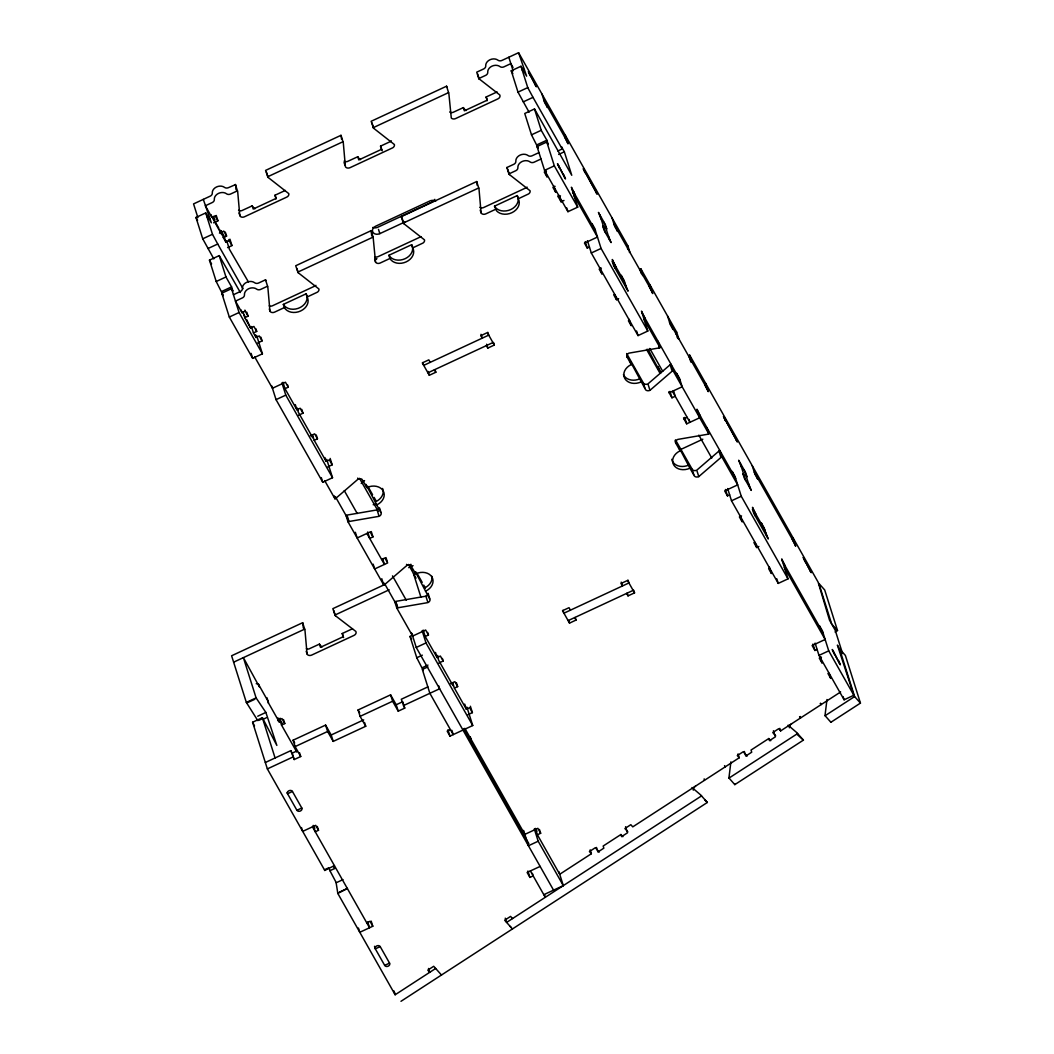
<?xml version="1.0" encoding="UTF-8"?>
<svg xmlns="http://www.w3.org/2000/svg" width="1054" height="1054" viewBox="0 0 1054 1054"><rect width="100%" height="100%" fill="white"/><g stroke="black" fill="none" stroke-linecap="round" stroke-linejoin="round"><path stroke-width="1.5" d="M734.743 783.939L734.73 784.123A3.557 2.082 -42 0 0 734.809 784.624L803.425 740.106L797.377 734.664M830.815 721.595L830.881 722.28L860.446 703.097L845.374 655.417L839.537 648.882L854.61 696.562L860.446 703.097M730.896 761.884L728.933 777.944L734.809 784.637M826.968 699.527L825.005 715.587L830.881 722.28M378.966 508.12A3.61 2.833 -17.5 0 1 377.082 509.912L346.977 515.103A3.597 2.819 -17.5 0 0 345.989 515.432L348.018 521.835A3.597 2.819 -17.5 0 1 349.006 521.506L379.111 516.315A3.61 2.833 -17.5 0 0 381.245 513.351L376.752 504.892A12.608 9.881 -17.5 0 0 383.221 490.927A12.608 9.881 -17.5 0 0 366.937 487.554L361.983 479.306A3.61 2.833 -17.5 0 0 358.07 479.148L335.87 498.292A3.597 2.819 -17.5 0 1 335.001 498.832L324.711 480.664M361.219 483.483L364.552 480.611M427.99 593.81A3.61 2.833 -17.5 0 1 425.895 596.195L395.79 601.386A3.597 2.819 -17.5 0 0 394.802 601.715L396.831 608.118A3.597 2.819 -17.5 0 1 397.819 607.789L427.924 602.598A3.61 2.833 -17.5 0 0 430.058 599.634L425.566 591.175A12.608 9.881 -17.5 0 0 432.035 577.21A12.608 9.881 -17.5 0 0 415.75 573.837L410.796 565.59A3.61 2.833 -17.5 0 0 406.897 565.431L384.684 584.575A3.597 2.819 -17.5 0 1 383.814 585.115L348.018 521.835M675.456 439.808L692.412 469.649A3.61 2.819 -17.5 0 0 696.747 470.203L718.96 451.046A3.623 2.846 -17.5 0 1 719.829 450.506L721.858 456.909A3.623 2.846 -17.5 0 0 720.989 457.449L698.776 476.606A3.61 2.819 -17.5 0 1 694.428 476.052L689.922 468.2A12.608 9.881 -17.5 0 1 673.638 464.814A12.608 9.881 -17.5 0 1 680.107 450.848L675.693 442.943A3.61 2.833 -17.5 0 1 677.748 439.426L707.853 434.235A3.623 2.833 -17.5 0 0 708.841 433.905L673.032 370.626L671.016 364.223A3.623 2.846 -17.5 0 0 670.146 364.763L647.933 383.906A3.61 2.833 -17.5 0 1 643.599 383.366L626.643 353.525M641.096 381.917A12.608 9.881 -17.5 0 1 624.824 378.531A12.608 9.881 -17.5 0 1 631.28 364.565L630.279 361.364L645.615 389.782A3.61 2.833 -17.5 0 0 649.962 390.323L672.162 371.166A3.623 2.846 -17.5 0 1 673.032 370.626M835.124 632.057L837.508 630.516L824.689 589.95L818.853 583.415L831.672 623.981L837.508 630.516M590.148 849.893L591.36 853.74L559.727 874.267L537.395 834.794L535.366 828.391L536.96 831.211M622.861 836.692L620.911 834.518L603.165 846.033L603.837 848.167L597.921 852.001L596.485 847.429M738.011 753.926L739.223 757.773L632.769 826.863L630.819 824.689L624.903 828.523L627.815 831.79M770.724 740.725L768.788 738.538L751.041 750.066L751.713 752.2L745.797 756.034L744.348 751.462M775.691 735.824L772.766 732.556L778.682 728.722L780.632 730.896L840.644 691.951M435.658 968.468L395.145 994.765L337.82 893.463L336.068 882.33L329.928 870.709A12.608 1.278 65.1 0 0 329.415 869.207M400.981 1001.3L707.353 802.45L701.516 795.915L506.605 922.421L505.261 918.153M728.973 778.102L797.588 733.571L803.425 740.106M825.045 715.745L854.61 696.562M374.631 259.205L375.527 262.051A3.61 2.833 -17.5 0 0 380.178 263.026L389.927 258.48A12.608 9.881 -17.5 0 0 406.212 261.866A12.608 9.881 -17.5 0 0 412.681 247.901L422.997 243.039A3.61 2.833 -17.5 0 0 424.485 239.851L403.84 223.685A3.584 2.806 -17.5 0 1 403.313 223.04L401.284 216.637L476.685 181.552A3.57 2.806 -17.5 0 1 476.948 182.329L477.225 185.359M518.265 198.784L517.25 195.583L494.497 206.162L496.684 210.958A12.608 9.881 -17.5 0 0 511.796 212.75A12.608 9.881 -17.5 0 0 518.99 200.576L518.265 198.784L528.581 193.923A3.597 2.819 -17.5 0 0 530.057 190.734L509.425 174.569A3.584 2.806 -17.5 0 1 508.884 173.923L506.855 167.52L513.72 164.332A3.61 2.819 -17.5 0 0 515.762 162.118L515.841 161.249A7.207 5.652 -17.5 0 1 520.109 155.096A7.207 5.652 -17.5 0 1 528.107 155.557A3.61 2.819 -17.5 0 0 532.099 155.781L538.963 152.593M236.07 189.746L235.661 185.214A3.57 2.793 -17.5 0 0 235.49 184.621L228.547 187.625A3.61 2.819 -17.5 0 1 224.555 187.401A7.207 5.652 -17.5 0 0 216.544 186.953A7.207 5.652 -17.5 0 0 212.289 193.106A3.597 2.819 -17.5 0 1 210.168 196.176L193.554 203.909L197.875 217.585M238.915 212.974L240.562 216.623A3.61 2.833 -17.5 0 0 244.475 216.781L286.728 197.124A3.61 2.819 -17.5 0 0 288.77 193.607L267.979 177.309L265.582 170.405L340.982 135.32A3.584 2.806 -17.5 0 1 341.246 136.098L341.509 139.115M340.982 135.32L342.998 141.723A3.584 2.806 -17.5 0 1 343.275 142.501L345.396 166.703A3.597 2.819 -17.5 0 0 350.047 167.665L392.299 148.008A3.61 2.833 -17.5 0 0 393.406 147.283A3.597 2.819 -17.5 0 0 394.354 144.49L373.564 128.193L371.153 121.289L446.553 86.204A3.584 2.806 -17.5 0 1 446.83 86.981M446.553 86.204L448.582 92.607A3.584 2.806 -17.5 0 1 448.846 93.384L451.283 118.008A3.597 2.819 -17.5 0 0 455.631 118.549L497.883 98.892A3.597 2.819 -17.5 0 0 499.728 94.9L478.753 78.576L476.724 72.173L483.588 68.984A3.597 2.819 -17.5 0 0 485.723 65.901A7.207 5.652 -17.5 0 1 489.978 59.749A7.207 5.652 -17.5 0 1 497.975 60.197A3.61 2.819 -17.5 0 0 501.967 60.421L518.581 52.7L627.868 245.872L629.897 252.275A3.623 2.833 -17.5 0 1 629.409 252.473M235.398 184.437L237.427 190.84L230.576 194.028A3.61 2.819 -17.5 0 1 226.57 193.804A7.207 5.652 -17.5 0 0 218.573 193.356A7.207 5.652 -17.5 0 0 214.318 199.509A3.597 2.819 -17.5 0 1 212.183 202.579L205.332 205.78L211.867 217.335L215.121 215.833L217.928 220.787L213.593 222.802M267.597 176.808L342.998 141.723M373.182 127.692L448.582 92.607M478.753 78.576L485.604 75.387A3.597 2.819 -17.5 0 0 487.738 72.304A7.207 5.652 -17.5 0 1 491.994 66.152A7.207 5.652 -17.5 0 1 499.991 66.6A3.61 2.819 -17.5 0 0 503.996 66.824L510.847 63.635L513.034 67.496M213.817 258.876L202.724 238.81L195.978 217.467L205.728 212.921L211.34 222.842L203.303 199.364M529.082 112.211L518.001 92.146L511.256 70.789L521.005 66.257L526.618 76.165L518.581 52.7M206.966 216.847L208.587 216.096M522.231 70.183L523.864 69.419M208.363 219.324L209.996 218.573M275.964 198.982A12.608 9.881 -17.5 0 0 274.949 195.253L284.699 190.721A3.61 2.819 -17.5 0 0 285.265 190.405M381.548 149.866A12.608 9.881 -17.5 0 0 380.534 146.137L390.283 141.605A3.61 2.833 -17.5 0 0 391.377 140.867M449.689 111.987A3.597 2.819 -17.5 0 0 452.983 112.383L463.352 107.613L464.366 110.815L487.119 100.222L486.105 97.021L495.854 92.489A3.597 2.819 -17.5 0 0 496.961 91.751M380.534 146.137L381.535 149.339L358.795 159.931L357.78 156.73L347.412 161.499A3.597 2.819 -17.5 0 1 344.118 161.104M202.724 238.81L212.473 234.278L205.728 212.921M518.001 92.146L527.751 87.601L521.005 66.257M219.43 233.118L223.764 231.103L226.57 236.07L223.329 237.572L225.899 242.117L229.14 240.602L228.81 239.535M207.967 248.546L217.717 244.014L212.473 234.278M523.245 101.882L532.995 97.35L527.751 87.601M227.611 247.585L231.946 245.569L229.93 239.166M222.842 294.619L216.215 281.51L209.469 260.154L219.219 255.621L240.378 292.525M557.869 150.985L562.204 148.97L561.532 146.835L564.338 151.789L571.755 175.28L534.497 108.957L524.747 113.489L531.493 134.833L538.107 147.955M216.215 281.51L225.964 276.965L219.219 255.621M531.493 134.833L541.242 130.301L534.497 108.957M221.827 291.418L231.577 286.886L225.964 276.965M537.092 144.754L546.855 140.208L541.242 130.301M256.609 335.422L262.42 353.815L252.67 358.347L229.311 317.043L221.775 293.21L231.524 288.677L232.921 291.154L231.577 286.886M574.878 194.318L571.4 187.217L577.697 207.151L567.948 211.683L544.575 170.379L537.039 146.546L546.802 142L548.199 144.477L546.855 140.208M233.435 294.725L240.286 291.536A3.61 2.819 -17.5 0 0 242.328 289.323L242.42 288.453A7.207 5.652 -17.5 0 1 246.676 282.301A7.207 5.652 -17.5 0 1 254.673 282.749A3.61 2.819 -17.5 0 0 258.678 282.986L265.529 279.797A3.584 2.806 -17.5 0 1 265.792 280.562M307.109 297.017A12.608 9.881 -17.5 0 1 300.64 310.983A12.608 9.881 -17.5 0 1 284.356 307.597L283.342 304.395L306.095 293.816L307.109 297.017L317.425 292.156A3.61 2.833 -17.5 0 0 318.901 288.967L298.111 272.657L295.7 265.753L371.113 230.668L371.772 235.991M435.671 201.235A5.402 4.242 -17.5 0 0 429.808 200.998L375.632 226.202A5.402 4.229 -17.5 0 0 372.866 232.183A5.402 4.229 -17.5 0 0 379.848 233.632L404.736 222.051M265.529 279.797L267.558 286.201L260.707 289.389A3.61 2.819 -17.5 0 1 256.702 289.152A7.207 5.652 -17.5 0 0 248.704 288.704A7.207 5.652 -17.5 0 0 244.449 294.856L244.357 295.726A3.61 2.819 -17.5 0 1 242.315 297.939L235.464 301.128L241.998 312.695L245.253 311.18L244.91 310.113M297.729 272.156L373.129 237.084L371.113 230.668M403.3 223.04L478.714 187.968L476.685 181.552M508.884 173.923L515.735 170.735A3.61 2.819 -17.5 0 0 517.777 168.521L517.87 167.665A7.207 5.652 -17.5 0 1 522.125 161.499A7.207 5.652 -17.5 0 1 530.122 161.96A3.61 2.819 -17.5 0 0 534.128 162.184L540.979 158.996M558.646 154.437L564.338 151.789M229.311 317.043L239.06 312.511L231.524 288.677M544.575 170.379L554.325 165.847L546.802 142M546.446 171.064L544.272 172.065L547.079 177.032L545.05 170.616M257.743 342.932L262.077 340.916L259.271 335.962L256.03 337.478L253.447 332.932L256.702 331.417L253.895 326.463L250.615 327.992L244.778 317.662L248.059 316.134L246.794 312.129M389.927 258.48L388.913 255.279L411.666 244.699L412.681 247.901M284.356 307.597L274.607 312.129A3.61 2.819 -17.5 0 1 270.259 311.589L269.271 309.033M495.512 209.364L485.762 213.896A3.597 2.819 -17.5 0 1 481.111 212.934L480.202 210.089M555.102 186.334L552.915 187.348L555.721 192.302L553.706 185.899M563.982 200.458L561.097 201.801L558.291 196.848L560.464 195.846M572.586 192.935L574.206 192.171M298.638 415.21L302.972 413.194L300.166 408.241L296.912 409.756L285.002 388.689L288.256 387.174L287.439 384.618M574.101 195.754L597.473 237.058L584.469 243.105L587.276 248.072L589.436 247.058M326.714 459.333L332.524 477.726L322.774 482.258L276.043 399.65L285.792 395.118L281.919 382.852M644.982 318.216L641.504 311.128L647.802 331.048L638.052 335.594L591.307 252.986L601.07 248.441L594.772 228.52L591.966 223.567L592.638 225.701M601.36 268.124L599.186 269.126L601.992 274.093L599.963 267.676M427.924 372.8L492.929 342.563M430.216 362.352L428.82 359.862L422.311 362.892L429.321 375.277L435.829 372.26L435.012 369.704M486.434 345.593L487.831 348.07L494.326 345.04L493.522 342.484M310.324 435.869L314.659 433.853L317.465 438.807L314.211 440.322L326.121 461.375L329.375 459.873L332.181 464.827L327.847 466.843M613.678 294.738L616.485 299.692L618.645 298.69M673.546 390.942L675.232 396.278L671.978 397.793L669.171 392.826L682.175 386.778L679.474 378.241L676.668 373.287L677.353 375.422M371.272 531.559L372.958 536.894L369.704 538.41L367.688 532.006M381.627 559.476L384.881 557.961L387.674 562.915L374.684 568.962L373.156 564.167M700.475 416.317L696.997 409.216L699.698 417.753L686.694 423.813L683.901 418.846L687.142 417.344M408.715 567.671L413.049 565.655M303.315 628.026L302.92 623.481A3.597 2.819 -17.5 0 0 302.643 622.716L231.603 655.772L246.346 702.425L257.835 720.633M306.161 651.24L307.373 654.521A3.61 2.819 -17.5 0 0 311.72 655.061L353.973 635.404A3.584 2.806 -17.5 0 0 355.817 631.412L335.225 615.576L332.827 608.672L385.356 584.232M416.488 572.401L413.537 573.771L420.954 597.262M680.647 449.518L702.807 439.202M233.632 662.175L304.672 629.119L302.643 622.716M334.843 615.088L389.176 589.805M343.604 637.538A12.608 9.881 -17.5 0 0 343.209 636.735L342.194 633.533L351.944 629.001A3.61 2.833 -17.5 0 0 352.51 628.685M343.209 636.735L320.456 647.314L319.441 644.113L309.072 648.882A3.61 2.833 -17.5 0 1 306.345 648.803M246.346 702.425L256.096 697.893L243.382 657.63L259.389 686.879L258.493 684.033M246.715 703.044L254.844 699.263M423.286 670.528L416.778 657.762L410.032 636.418L412.812 635.114M438.846 663.032L443.181 661.016L440.374 656.049L437.12 657.564L425.21 636.497L428.451 634.995L427.647 632.426M721.858 456.909L737.668 484.88L724.678 490.927L727.471 495.881L729.645 494.866M257.729 716.219L265.858 712.438L276.846 745.415L262.367 717.708L252.604 722.24L267.36 768.906L324.803 870.459L334.447 865.584M258.731 720.396L262.789 718.512M553.561 890.156L416.251 647.472L426 642.927L422.127 630.674M785.19 566.038L781.712 558.936L788.01 578.87L778.26 583.402L731.516 500.795L741.265 496.263L734.981 476.342L732.174 471.375L732.846 473.509M263.052 719.329L266.306 717.814M280.324 718.288L279.508 718.657L282.327 723.65M277.637 720.62L281.971 718.604L284.778 723.558L281.523 725.073L296.806 752.082M416.778 657.762L422.351 655.166M741.555 515.933L739.394 516.947L742.2 521.901L740.171 515.498M422.39 667.669L427.964 665.087M427.911 666.879L422.338 669.461L429.861 693.308L453.233 734.612L451.889 730.343M265.331 762.503L290.785 750.659L294.211 759.539L300.719 756.522L295.107 746.601L293.091 740.198L325.594 725.086L331.193 734.994L333.222 741.397L365.725 726.272L364.513 722.438M365.725 726.272L360.112 716.364L358.083 709.961L390.586 694.836L396.199 704.757L398.228 711.16L404.723 708.13L402.707 701.727L396.199 704.757M295.107 746.601L327.61 731.489L325.594 725.086M360.112 716.364L392.615 701.239L390.586 694.836M568.132 620.622L633.138 590.372M427.845 686.905L401.297 699.25L404.723 708.13M570.425 610.161L569.028 607.684L562.52 610.701L569.529 623.098L576.037 620.068L575.221 617.512M626.629 593.402L628.039 595.879L634.534 592.862L633.731 590.293M294.211 759.539L292.195 753.136L297.399 750.725M331.193 734.994L363.696 719.869M267.36 768.906L292.814 757.062M403.326 705.653L439.61 688.776L438.675 685.785M450.532 683.677L454.867 681.661L457.66 686.615L454.419 688.13L466.329 709.197L469.583 707.682L472.39 712.636L468.055 714.652M753.887 542.546L756.68 547.513L758.854 546.499M296.912 810.276L301.787 807.996L292.445 791.475L287.571 793.754L296.912 810.276A2.701 2.121 -17.5 0 0 300.403 810.987A2.701 2.121 -17.5 0 0 301.787 807.996M450.427 729.658L447.173 731.16L449.979 736.114L472.732 725.534L466.922 707.142M464.84 728.327L524.839 834.373L537.843 828.325L540.649 833.279L537.395 834.794M317.294 826.455L318.506 830.288L315.251 831.804L313.236 825.401L314.843 828.246M328.624 867.85L324.553 869.734L324.803 870.459M329.928 870.709L334.803 868.443A12.608 1.278 65.1 0 0 333.96 866.045M784.413 567.487L825.137 639.475L812.133 645.522L814.94 650.476L817.114 649.462M840.934 651.372L837.39 645.101L853.859 695.258L844.109 699.79L818.984 655.39L828.734 650.858L822.436 630.924L819.63 625.971L820.315 628.105M336.213 882.751L342.985 879.603M821.448 657.129L819.274 658.144L822.08 663.098L820.052 656.695M339.309 892.198L347.438 888.417L337.82 893.463M534.312 828.958L538.186 841.224L528.436 845.756L523.588 830.433M366.739 922.803L369.994 921.288L372.787 926.242L359.796 932.289L358.439 928.021M540.122 866.414L527.119 872.462L529.925 877.415L533.179 875.9L532.362 873.344M380.204 946.597L375.329 948.863L384.71 965.438A2.701 2.121 -17.5 0 0 388.201 966.162A2.701 2.121 -17.5 0 0 389.585 963.172L380.204 946.597A2.701 2.121 -17.5 0 0 376.752 945.925A2.701 2.121 -17.5 0 0 375.356 948.916L374.526 946.308M384.684 965.385L389.558 963.119M543.811 894.688L563.31 885.624L558.897 871.671M254.949 208.758A12.608 9.881 -17.5 0 1 252.196 205.846L241.84 210.616A3.61 2.833 -17.5 0 1 238.547 210.22M657.999 341.219L660.015 347.622A3.623 2.833 -17.5 0 1 659.027 347.952L628.935 353.143A3.61 2.819 -17.5 0 0 626.88 356.66L631.28 364.565M373.195 504.734L376.199 504.22M788.102 725.192L797.272 733.031A3.61 2.121 -42.2 0 1 797.588 733.571M692.03 787.536L701.2 795.388A3.61 2.121 -42.2 0 1 701.516 795.915M704.744 799.96L707.353 802.45M820.236 703.453L821.211 704.546A12.608 7.391 -41.8 0 0 820.605 703.295M799.538 716.891L800.5 717.985A12.608 7.391 -41.8 0 1 800.249 716.509M747.088 756.113L743.202 751.752L737.286 755.586L739.223 757.773M599.225 852.08L595.326 847.719L589.41 851.566L591.36 853.74M512.521 918.574L510.584 916.4L504.668 920.234L512.442 928.956M510.11 926.334L511.282 927.652M441.494 975.003L433.708 966.294L427.792 970.128L429.742 972.315L428.53 968.468M463.352 107.613L464.537 109.194A12.608 9.881 -17.5 0 0 466.105 110.525M265.858 712.438L256.096 697.893M528.937 72.423L528.344 71.58L536.381 86.797L528.937 72.423L529.951 75.624M558.053 164.569L557.461 163.726L565.497 178.943L558.053 164.569L559.068 167.77M218.745 228.138C199.944 194.595 230.339 251.59 219.509 229.416M810.789 572.019L811.277 572.665L803.174 557.342L810.789 572.019L809.788 568.817M839.906 664.165L840.394 664.81L832.238 649.501L839.906 664.165L838.905 660.963M583.85 169.483L583.205 168.653L597.196 194.173L583.85 169.483L584.865 172.685M724.058 417.292L723.466 416.449L737.405 441.982L724.058 417.292L725.073 420.493M640.015 269.416A3.623 2.846 -17.5 0 1 640.885 268.875L676.681 332.155L678.71 338.558A3.623 2.833 -17.5 0 1 678.223 338.756M688.829 355.699A3.623 2.846 -17.5 0 1 689.698 355.158L818.102 582.111L829.524 620.2L835.203 630.226L842.581 653.585M543.969 100.407L567.342 141.71M614.074 224.318L652.044 291.431M669.567 322.405L707.537 389.519M754.282 472.126L795.006 544.114M532.995 97.35L562.204 148.97M601.202 219.153L598.448 212.407L605.457 224.805L606.801 229.074L605.404 226.597M741.41 466.975L738.656 460.229L745.665 472.614L747.009 476.882L745.613 474.405M604.126 228.415L602.717 225.925L604.074 230.207L611.083 242.591L608.329 235.846M744.322 476.224L742.925 473.747L744.269 478.015L751.278 490.4L748.538 483.654M511.256 70.789L512.85 73.622M572.072 189.351L595.444 230.655M612.967 261.629L624.653 282.288M642.176 313.262L680.146 380.375M697.682 411.35L735.652 478.476M753.175 509.451L764.861 530.096M782.384 561.071L823.108 633.059M613.639 263.763L612.242 261.287L613.586 265.555L628.079 291.167L625.325 284.422M753.847 511.585L752.451 509.108L753.794 513.377L768.287 538.976L765.533 532.23M644.205 319.665L660.015 347.622M554.325 165.847L577.697 207.151M601.07 248.441L647.802 331.048M741.265 496.263L788.01 578.87M828.734 650.858L853.859 695.258M537.039 146.546L538.093 148.403M649.778 348.466L662.742 371.364M698.828 435.157L711.779 458.068M672.426 391.324L689.948 422.298L689.052 419.452M661.266 372.642L657.762 366.436L658.776 369.638L647.947 349.098M646.524 349.401L660.028 373.274M628.395 320.759L631.201 325.712L629.172 319.309M768.603 568.567L771.409 573.534L769.38 567.118M827.93 673.427L830.723 678.381L829.103 673.256M689.922 468.2L679.092 447.647L680.107 450.848M494.326 345.04L487.317 332.656L480.822 335.673L482.218 338.15L481.006 334.316M634.534 592.862L627.525 580.464L621.03 583.494L622.427 585.971L621.214 582.124M434.419 369.783L435.829 372.26M574.628 617.591L576.037 620.068M229.14 240.602L231.946 245.569M367.833 486.316L372.589 494.721M374.104 497.396L375.764 500.321M417.292 573.732L422.206 582.401M423.734 585.102L425.368 588.013M376.752 504.892L365.922 484.353L366.937 487.554M415.395 571.782L425.566 591.175M212.974 216.465L214.581 219.311M221.037 230.707L224.252 236.399M213.356 217.19L214.818 219.772M411.126 568.093L412.681 570.846M248.454 281.998L229.377 249.205L226.676 240.668M359.533 478.332L378.162 511.243M416.027 578.185L408.504 564.43M217.717 244.014L243.026 288.73M195.978 217.467L197.585 220.299M245.253 311.18L248.059 316.134M288.256 387.174L285.45 382.22L272.446 388.267L254.712 356.937M372.958 536.894L370.152 531.941L357.148 537.988L355.356 532.296M428.451 634.995L425.658 630.028L412.654 636.076L396.831 608.118M344.276 490.624L357.227 513.509M392.496 575.866L406.264 600.2M298.374 410.441L296.964 407.964L298.322 412.233L312.801 437.832L311.905 434.986M242.499 311.707L245.253 317.03M246.689 319.625L250.615 327.992M366.897 533.456L384.433 564.43L382.628 558.739M209.469 260.154L211.577 263.882M239.06 312.511L262.42 353.815M285.792 395.118L332.524 477.726M426 642.927L472.732 725.534M538.186 841.224L563.31 885.624M221.775 293.21L223.171 295.687M335.33 496.592L347.517 518.12M384.367 583.257L396.871 605.378M463.76 728.63L528.858 843.687M410.032 636.418L411.64 639.251M530.373 870.947L545.287 897.31L544.483 894.754M392.615 701.239L398.228 711.16M358.083 709.961L359.691 712.794M327.61 731.489L333.222 741.397M293.091 740.198L294.685 743.03M290.785 750.659L292.195 753.136M318.506 830.288L315.699 825.335L302.696 831.382L301.484 827.548M312.458 826.85L369.546 927.757L367.741 922.066M333.499 866.124L334.803 868.443M252.604 722.24L254.501 725.929M373.129 237.084L375.527 262.051M237.427 190.84L237.519 191.024A3.57 2.793 -17.5 0 1 237.69 191.617L239.825 215.82M486.105 97.021L486.843 98.812A12.608 9.881 -17.5 0 1 487.119 100.749M803.938 558.488L804.953 561.69M833.055 650.647L834.07 653.849M792.99 537.711L795.678 546.249L792.2 539.161M843.121 696.694L844.109 699.79M815.111 643.124L818.984 655.39M812.924 644.073L814.94 650.476M757.088 477.08L757.76 479.214L754.954 474.26L752.253 465.723M735.745 437.95L736.746 441.152M766.877 536.499L764.19 527.962L761.383 523.008L762.055 525.142M744.256 470.124L749.881 487.91M776.798 578.804L778.26 583.402M740.053 462.693L745.665 480.479M755.981 514.405L752.503 507.317L755.204 515.854M705.521 383.116L708.222 391.653L704.744 384.565M755.072 542.388L756.68 547.513M689.698 355.158L691.727 361.562A3.623 2.846 -17.5 0 0 690.857 362.102M689.171 356.766L690.515 361.035M718.96 451.046L720.646 456.382M727.642 488.542L731.516 500.795M706.812 427.502L708.841 433.905M725.455 489.478L727.471 495.881M676.036 333.551L676.365 334.619M677.05 336.753L677.379 337.82M672.373 327.359L673.045 329.494L670.239 324.54L667.551 316.002M650.015 285.028L652.716 293.565L649.238 286.477M640.885 268.875L642.9 275.278A3.623 2.846 -17.5 0 0 642.453 275.529M640.345 270.483L641.359 273.684M670.146 364.763L671.833 370.099M684.678 417.397L686.694 423.813M683.559 417.779L683.901 418.846M779.828 728.34L780.632 730.896M627.552 248.336L627.894 249.403M658.697 346.885L659.027 347.952M697.089 471.257L698.776 476.606M669.949 391.377L671.978 397.793M668.842 391.759L669.171 392.826M616.88 229.271L617.552 231.406L614.745 226.452L612.045 217.915M692.096 469.228L693.782 474.563M773.438 730.738L775.375 736.838L769.46 740.672L768.788 738.538M675.047 440.743L675.891 443.418M595.536 190.128L596.551 193.343M626.682 288.691L623.981 280.153L621.175 275.199L621.847 277.334M604.047 222.302L609.673 240.101M636.59 330.996L638.052 335.594M599.845 214.871L605.47 232.657M615.773 266.596L612.295 259.495L614.996 268.032M648.276 384.973L649.962 390.323M565.313 135.307L568.014 143.845L564.536 136.756M643.283 382.945L644.969 388.28M614.864 294.567L616.485 299.692M626.748 356.068L627.077 357.135M546.776 105.36L547.448 107.495L544.641 102.541L541.94 94.004M587.434 240.72L591.307 252.986M585.247 241.656L587.276 248.072M534.773 82.752L535.788 85.954M563.89 174.898L564.904 178.1M566.762 207.941L567.948 211.683M559.068 195.398L561.097 201.801M557.961 195.78L558.291 196.848M508.832 57.232L513.114 70.829M477.607 73.885L479.293 79.221M507.738 169.233L509.425 174.569M628.026 580.095L628.935 582.941L563.93 613.191L563.02 610.332M627.222 593.323L628.039 595.879M487.818 332.287L488.727 335.132L423.721 365.369L422.812 362.523M486.619 344.223L487.831 348.07M568.725 620.529L569.529 623.098M625.575 826.705L627.499 832.805L621.583 836.652L620.911 834.518M372.022 123.002L373.709 128.338M402.154 218.349L403.84 223.685M428.108 371.443L429.321 375.277M378.491 229.364L379.848 233.632M344.052 162.435L344.948 165.28M539.424 829.432L540.649 833.279M527.896 871.012L529.925 877.415M470.361 706.233L472.39 712.636M464.709 704.072L466.329 709.197M456.448 682.781L457.66 686.615M428.082 593.283L429.768 598.619M425.895 596.195L427.581 601.531M470.255 736.772L471.072 739.341M452.798 683.005L454.419 688.13M452.113 682.808L453.009 685.653L438.53 660.041L437.673 655.404M415.078 571.703L415.75 573.837M442.364 658.447L443.181 661.016M410.876 564.259L411.205 565.326M435.5 652.439L437.12 657.564M406.554 564.364L406.897 565.431M423.181 630.094L425.21 636.497M379.611 508.068L380.955 512.336M447.963 729.711L449.979 736.114M377.082 509.912L378.768 515.248M274.949 195.253L275.964 198.455L253.21 209.048L252.196 205.846M266.451 172.118L268.138 177.454M296.912 268.533L298.269 272.802M411.837 633.52L416.251 647.472M411.31 632.611L412.272 635.654M385.988 557.579L387.345 561.848M357.741 478.081L358.083 479.148M396.133 602.453L397.819 607.789M381.798 578.712L382.128 579.779M382.47 580.846L383.814 585.115M330.152 458.424L332.181 464.827M347.319 516.17L349.006 521.506M324.909 457.541L326.121 461.375M316.24 434.959L317.465 438.807M333.986 495.63L335.001 498.832M312.59 435.197L314.211 440.322M301.76 409.347L302.972 413.194M321.325 477.66L322.774 482.258M295.304 404.631L296.912 409.756M282.973 382.286L285.002 388.689M260.891 337.188L262.077 340.916M225.306 232.064L226.57 236.07M255.858 328.756L256.702 331.417M271.629 385.711L276.043 399.65M224.291 237.045L225.899 242.117M255.187 334.803L256.03 337.478M216.241 215.451L217.928 220.787M221.3 231.169L223.329 237.572M251.432 326.529L253.447 332.932M212.961 216.966L213.633 219.113M243.764 314.461L244.778 317.662M211.024 214.673L211.867 217.335M241.155 310.021L241.998 312.695M333.696 610.385L335.383 615.734M251.102 353.367L252.67 358.347M394.17 991.695L395.145 994.765L393.919 990.918M371.179 921.117L372.787 926.242M299.507 752.675L300.719 756.522M283.513 719.553L284.778 723.558M279.837 719.724L281.523 725.073M278.045 717.972L279.402 722.24L268.73 703.4L266.939 697.708M287.162 792.463L287.571 793.754A2.701 2.121 -17.5 0 1 288.954 790.75A2.701 2.121 -17.5 0 1 292.445 791.475M262.367 717.708L275.081 757.971M481.111 212.934L478.977 188.732A3.57 2.806 -17.5 0 0 478.714 187.968M307.07 654.086L304.935 629.897A3.597 2.819 -17.5 0 0 304.672 629.119M269.956 311.167L267.821 286.965A3.584 2.806 -17.5 0 0 267.558 286.201M360.521 159.641A12.608 9.881 -17.5 0 1 357.78 156.73M381.548 149.339A12.608 9.881 -17.5 0 1 382.194 150.841M372.787 227.44A5.402 4.229 -17.5 0 0 377.819 227.229L431.995 202.025A5.402 4.242 -17.5 0 0 434.828 199.338M676.681 332.155A3.623 2.833 -17.5 0 1 676.194 332.339M627.868 245.872A3.623 2.833 -17.5 0 1 627.13 246.135M256.241 683.73A2.701 2.121 -17.5 0 1 258.717 684.744L268.059 701.266A2.701 2.121 -17.5 0 1 268.098 702.913M322.05 646.932A12.608 9.881 -17.5 0 1 319.441 644.113M342.194 633.533A12.608 9.881 -17.5 0 1 342.906 635.193M507.396 168.166A3.584 2.806 -17.5 0 1 506.855 167.52M401.824 217.282A3.584 2.806 -17.5 0 1 401.284 216.637M306.095 293.816A12.595 9.868 -17.5 0 1 306.701 300.258A12.608 9.881 -17.5 0 1 295.66 309.02A12.608 9.881 -17.5 0 1 283.342 304.395M269.218 305.871A3.61 2.819 -17.5 0 0 272.578 305.726L314.83 286.069A3.61 2.819 -17.5 0 0 315.923 285.344M517.25 195.583A12.608 9.881 -17.5 0 1 510.782 209.548A12.608 9.881 -17.5 0 1 494.497 206.162M479.82 207.335A3.597 2.819 -17.5 0 0 483.733 207.493L525.986 187.836A3.597 2.819 -17.5 0 0 527.079 187.111M411.666 244.699A12.608 9.881 -17.5 0 1 405.197 258.665A12.608 9.881 -17.5 0 1 388.926 255.279M374.802 256.754A3.61 2.833 -17.5 0 0 378.162 256.609L420.414 236.952A3.61 2.819 -17.5 0 0 420.981 236.636M688.908 464.998A12.608 9.881 -17.5 0 1 671.767 459.32M640.094 378.715A12.608 9.881 -17.5 0 1 623.441 374.592M382.576 488.463A12.595 9.868 -17.5 0 1 375.738 501.691M431.876 576.301A12.595 9.868 -17.5 0 1 424.551 587.974M789.354 727.8A3.61 2.121 -41.8 0 1 791.633 723.729M724.533 765.652A12.608 7.378 -41.8 0 1 725.139 766.904M704.441 780.329A12.608 7.378 -41.8 0 1 704.177 778.866M693.282 790.144A3.597 2.108 -41.8 0 1 695.561 786.1M376.66 258.638L376.212 259.363L376.66 258.638"/></g></svg>
